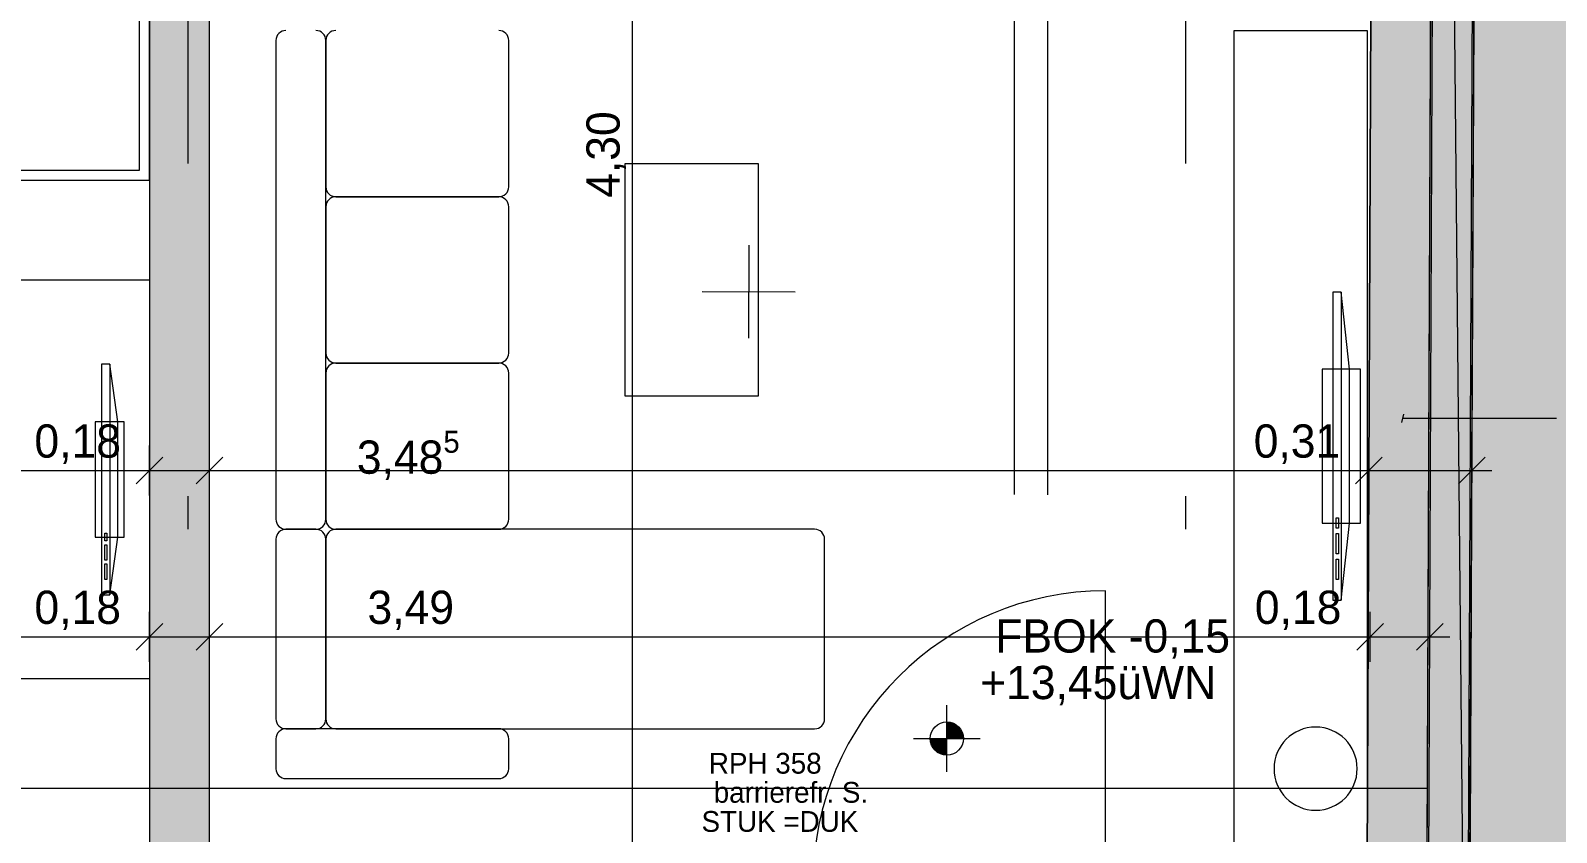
# Model space of a CAD drawing. Header units: metres. Extents: x -3.9 to 83, y -38 to 6.2.
# Drawn here: x 14.527 to 19.116, y -29.712 to -27.3 of the extents above; entities that cross this region are included whole.
import ezdxf

# ---------------------------------------------------------------- set-up
doc = ezdxf.new("R2010")
doc.units = ezdxf.units.M
doc.header["$MEASUREMENT"] = 0
doc.linetypes.add('Achse', pattern=[0.004, 0.002, -0.001, 0, -0.001])
doc.linetypes.add('Schnittlinie', pattern=[0.006, 0.003, -0.0015, 0, -0.0015])
for name, color, linetype in [('0._EG PP_2_000 Achsraster', 7, 'Continuous'), ('0._EG PP_2_110 Wand Aussen', 7, 'Continuous'), ('0._EG PP_2_120 Wand Innen tragend', 7, 'Continuous'), ('0._EG PP_2_210 Decke', 7, 'Continuous'), ('0._EG PP_2_220 Bodenaufbau', 7, 'Continuous'), ('0._EG PP_2_510 Möblierung', 7, 'Continuous'), ('0._EG PP_2_725 Nachbarbebauung', 7, 'Continuous'), ('0._EG PP_2_851 Marker Schnitt', 7, 'Continuous'), ('0._EG PP_2_915 Allgemein Beschriftung.x', 7, 'Continuous'), ('0._EG PP_2_950 Polierplan Bemaßung', 7, 'Continuous'), ('0._EG PP_2_Bauwerke_Gebäude - Haus Signatur.verm', 7, 'Continuous'), ('0._EG PP_2_Bauwerke_Gebäude - Haus.verm', 7, 'Continuous'), ('0._EG PP_2_Gelände_Geländepunkt.verm', 7, 'Continuous'), ('0._EG PP_2_Kataster Grenzen_Grundstücksgrenze.verm', 7, 'Continuous'), ('0._EG PP_2_Neubau_840 Baulinien', 7, 'Continuous')]:
    doc.layers.add(name, color=color, linetype=linetype)
doc.styles.add('ERSTELLTER_STIL_2', font='')
doc.styles.get('ERSTELLTER_STIL_2').set_extended_font_data('Eurostile')
doc.linetypes.add('Grenze Grundstück', pattern='A,0,[1,415_260415_PP_VA_1_3 0 EG1.Shx,S=0.00031746,R=0,X=0,Y=0],-0.04,0', length=0.04)

msp = doc.modelspace()

# ---------------------------------------------------------------- hatches: boundary and pattern name
at = {"layer": '0._EG PP_2_110 Wand Aussen', "linetype": 'Continuous', "lineweight": 13, "true_color": 0xff6400}
msp.add_hatch(color=30, dxfattribs=at).paths.add_polyline_path([(18.85, -30.1739), (18.888, -21.3011), (18.7673, -21.4482), (18.7306, -30.0268)])
at = {"layer": '0._EG PP_2_110 Wand Aussen', "linetype": 'Continuous', "lineweight": 0, "true_color": 0x373737}
msp.add_hatch(color=250, dxfattribs=at).paths.add_polyline_path([(18.7621, -21.495), (18.7258, -29.98), (18.7308, -29.98), (18.7671, -21.495)])
at = {"layer": '0._EG PP_2_110 Wand Aussen', "linetype": 'Continuous', "lineweight": 13, "true_color": 0x3f7f02}
msp.add_hatch(color=76, dxfattribs=at).paths.add_polyline_path([(18.5814, -21.675), (18.5466, -29.8), (18.7266, -29.8), (18.7614, -21.675)])
at = {"layer": '0._EG PP_2_120 Wand Innen tragend', "linetype": 'Continuous', "lineweight": 13, "true_color": 0x3f7f02}
msp.add_hatch(color=76, dxfattribs=at).paths.add_polyline_path([(15.065, -29.8), (15.065, -25.775), (14.885, -25.775), (14.885, -29.8)])
at = {"layer": '0._EG PP_2_725 Nachbarbebauung', "linetype": 'Continuous', "lineweight": 0, "true_color": 0x1f1f1f}
msp.add_hatch(color=250, dxfattribs=at).paths.add_polyline_path([(18.9035, -19.5703), (18.8486, -31.3281), (22.8486, -30.6006), (22.8486, -17.2095), (18.9154, -17.7942)])
at = {"layer": '0._EG PP_2_950 Polierplan Bemaßung', "linetype": 'Continuous', "lineweight": 0, "true_color": 0x000000}
for points in [[(17.2826, -29.4294), (17.3326, -29.4294), (17.3288, -29.4103), (17.318, -29.3941), (17.3018, -29.3832), (17.2826, -29.3794)], [(17.2826, -29.4294), (17.2326, -29.4294), (17.2364, -29.4486), (17.2473, -29.4648), (17.2635, -29.4756), (17.2826, -29.4794)]]:
    msp.add_hatch(color=18, dxfattribs=at).paths.add_polyline_path(points)
at = {"layer": '0._EG PP_2_Bauwerke_Gebäude - Haus Signatur.verm', "linetype": 'Continuous', "lineweight": 13}
msp.add_hatch(color=254, dxfattribs=at).paths.add_polyline_path([(18.8488, -31.3281), (19.2488, -31.3242), (19.1968, -25.8946), (19.2346, -25.8918), (19.3001, -19.9042), (21.9972, -19.407), (21.9247, -19.0136), (18.9037, -19.5705), (18.8387, -25.5199), (18.7932, -25.5233)])

# ---------------------------------------------------------------- linework, layer by layer
at = {"layer": '0._EG PP_2_000 Achsraster', "color": 5, "linetype": 'Achse', "lineweight": 0, "ltscale": 1000}
for p, q in [((15, 3), (15, -36)), ((18, 3), (18, -36))]:
    msp.add_line(p, q, dxfattribs=at)
at = {"layer": '0._EG PP_2_110 Wand Aussen', "color": 7, "linetype": 'Continuous', "lineweight": 13, "ltscale": 1000}
for p, q in [((18.85, -30.1739), (18.888, -21.3011)), ((18.7308, -29.98), (18.7671, -21.495))]:
    msp.add_line(p, q, dxfattribs=at)
at = {"layer": '0._EG PP_2_110 Wand Aussen', "color": 7, "linetype": 'Continuous', "lineweight": 18, "ltscale": 1000}
msp.add_line((18.7266, -29.8), (18.7614, -21.675), dxfattribs=at)
at = {"layer": '0._EG PP_2_110 Wand Aussen', "color": 8, "linetype": 'Continuous', "lineweight": 0, "ltscale": 1000}
msp.add_line((17.76, -29.865), (17.76, -28.985), dxfattribs=at)
at = {"layer": '0._EG PP_2_110 Wand Aussen', "color": 7, "linetype": 'Continuous', "lineweight": 13, "ltscale": 1000, "flags": 128}
msp.add_lwpolyline([(18.8549, -30.18), (18.893, -21.295)], dxfattribs=at)
at = {"layer": '0._EG PP_2_110 Wand Aussen', "color": 7, "linetype": 'Continuous', "lineweight": 18, "ltscale": 1000, "flags": 128}
msp.add_lwpolyline([(18.5814, -21.675), (18.5466, -29.8)], dxfattribs=at)
at = {"layer": '0._EG PP_2_110 Wand Aussen', "color": 8, "linetype": 'Continuous', "lineweight": 0, "ltscale": 1000}
msp.add_arc((17.76, -29.865), 0.88, 90, 180, dxfattribs=at)
at = {"layer": '0._EG PP_2_120 Wand Innen tragend', "color": 7, "linetype": 'Continuous', "lineweight": 18, "ltscale": 1000, "flags": 128}
for points in [[(14.885, -25.775), (14.885, -29.8)], [(15.065, -29.8), (15.065, -25.775)]]:
    msp.add_lwpolyline(points, dxfattribs=at)
at = {"layer": '0._EG PP_2_210 Decke', "color": 7, "linetype": 'Continuous', "lineweight": 13, "ltscale": 1000, "true_color": 0xf4f4f4, "flags": 128}
msp.add_lwpolyline([(5.305, -21.495), (0.1844, -21.495), (0.1967, -31.38), (9.535, -31.38), (9.535, -30.88), (12.385, -30.88), (12.385, -29.98), (18.7258, -29.98), (18.7621, -21.495), (12.465, -21.495), (12.465, -24.32), (13.0067, -24.32), (13.2326, -25.87), (9.875, -25.87), (7.875, -25.87), (7.875, -23.92), (5.305, -23.92)], close=True, dxfattribs=at)
at = {"layer": '0._EG PP_2_210 Decke', "color": 8, "linetype": 'Continuous', "lineweight": 13, "ltscale": 1000, "flags": 128}
msp.add_lwpolyline([(0.1962, -30.98), (0.1998, -33.8865), (18.7205, -31.2253), (18.7275, -29.58), (11.985, -29.58), (11.985, -30.48), (9.135, -30.48), (9.135, -30.98)], close=True, dxfattribs=at)
at = {"layer": '0._EG PP_2_220 Bodenaufbau', "color": 7, "linetype": 'Continuous', "lineweight": 13, "ltscale": 1000, "true_color": 0xf4f4f4, "flags": 128}
msp.add_lwpolyline([(0.3646, -21.675), (0.3765, -31.2), (9.355, -31.2), (9.355, -30.7), (12.205, -30.7), (12.205, -29.8), (18.5466, -29.8), (18.5814, -21.675), (12.645, -21.675), (12.645, -24.1), (10.05, -24.1), (10.05, -25.6), (11.19, -25.6), (11.19, -26.05), (7.695, -26.05), (7.695, -24.1), (5.125, -24.1), (5.125, -21.675)], close=True, dxfattribs=at)
at = {"layer": '0._EG PP_2_510 Möblierung', "color": 8, "linetype": 'Continuous', "lineweight": 13, "ltscale": 1000, "true_color": 0x7e7f7f}
for p, q in [((14.885, -27.75), (14.885, -25.75)), ((15.265, -27.33), (15.265, -28.77)), ((15.415, -27.33), (15.415, -27.77)), ((15.415, -28.77), (15.415, -27.33)), ((15.965, -27.77), (15.965, -27.33)), ((13.985, -27.75), (14.885, -27.75)), ((15.935, -27.8), (15.445, -27.8)), ((15.445, -27.8), (15.935, -27.8)), ((15.415, -27.83), (15.415, -28.27)), ((15.965, -28.27), (15.965, -27.83)), ((18.4687, -28.0872), (18.4687, -29.0128)), ((14.765, -28.3032), (14.765, -28.9968)), ((15.935, -28.3), (15.445, -28.3)), ((15.445, -28.3), (15.935, -28.3)), ((15.415, -28.33), (15.415, -28.77)), ((15.965, -28.77), (15.965, -28.33)), ((18.4537, -28.7968), (18.4537, -28.766)), ((18.4537, -28.766), (18.46, -28.766)), ((18.46, -28.766), (18.46, -28.7968)), ((14.75, -28.835), (14.75, -28.8119)), ((14.75, -28.8119), (14.7563, -28.8119)), ((14.7563, -28.8119), (14.7563, -28.835)), ((15.385, -28.8), (15.295, -28.8)), ((15.295, -28.8), (15.385, -28.8)), ((15.445, -28.8), (15.935, -28.8)), ((16.885, -28.8), (15.445, -28.8)), ((18.46, -28.7968), (18.4537, -28.7968)), ((18.4537, -28.8739), (18.4537, -28.8122)), ((18.4537, -28.8122), (18.46, -28.8122)), ((18.46, -28.8122), (18.46, -28.8739)), ((14.7563, -28.835), (14.75, -28.835)), ((14.75, -28.8928), (14.75, -28.8465)), ((14.75, -28.8465), (14.7563, -28.8465)), ((14.7563, -28.8465), (14.7563, -28.8928)), ((15.265, -28.83), (15.265, -29.37)), ((15.415, -28.83), (15.415, -29.37)), ((15.415, -29.37), (15.415, -28.83)), ((16.915, -29.37), (16.915, -28.83)), ((14.7563, -28.8928), (14.75, -28.8928)), ((14.75, -28.9506), (14.75, -28.9043)), ((14.75, -28.9043), (14.7563, -28.9043)), ((14.7563, -28.9043), (14.7563, -28.9506)), ((18.46, -28.8739), (18.4537, -28.8739)), ((18.4537, -28.9511), (18.4537, -28.8894)), ((18.4537, -28.8894), (18.46, -28.8894)), ((18.46, -28.8894), (18.46, -28.9511)), ((14.7563, -28.9506), (14.75, -28.9506)), ((18.46, -28.9511), (18.4537, -28.9511)), ((15.295, -29.4), (15.385, -29.4)), ((15.935, -29.4), (15.295, -29.4)), ((15.445, -29.4), (16.885, -29.4)), ((15.265, -29.43), (15.265, -29.52)), ((15.965, -29.52), (15.965, -29.43)), ((15.295, -29.55), (15.935, -29.55))]:
    msp.add_line(p, q, dxfattribs=at)
at = {"layer": '0._EG PP_2_510 Möblierung', "color": 8, "linetype": 'Continuous', "lineweight": 13, "ltscale": 1000, "true_color": 0x7e7f7f, "flags": 128}
for points in [[(14.015, -27.72), (14.855, -27.72), (14.855, -26.37), (14.675, -26.19), (14.015, -26.19)], [(18.1465, -29.8), (18.1465, -27.3), (18.5465, -27.3), (18.5465, -29.8)], [(16.315, -28.4), (16.315, -27.7), (16.715, -27.7), (16.715, -28.4)], [(14.185, -29.25), (14.185, -28.05), (14.885, -28.05), (14.885, -29.25)], [(18.4437, -28.0872), (18.4437, -29.0128), (18.4687, -29.0128), (18.4937, -28.7814), (18.4937, -28.3186), (18.4687, -28.0872)], [(14.74, -28.3032), (14.74, -28.9968), (14.765, -28.9968), (14.79, -28.8234), (14.79, -28.4766), (14.765, -28.3032)], [(18.4109, -28.3186), (18.4109, -28.7814), (18.5266, -28.7814), (18.5266, -28.3186)], [(14.7217, -28.4766), (14.7217, -28.8234), (14.8084, -28.8234), (14.8084, -28.4766)]]:
    msp.add_lwpolyline(points, close=True, dxfattribs=at)
msp.add_lwpolyline([(18.3915, -29.3949, 1), (18.3915, -29.6449, 1)], format="xyb", close=True, dxfattribs=at)
at = {"layer": '0._EG PP_2_510 Möblierung', "color": 8, "linetype": 'Continuous', "lineweight": 13, "ltscale": 1000, "true_color": 0x7e7f7f}
for centre, start, end in [((15.295, -27.33), 90, 180), ((15.385, -27.33), 0, 90), ((15.445, -27.33), 90, 180), ((15.935, -27.33), 0, 90), ((15.445, -27.77), 180, 270), ((15.445, -27.83), 90, 180), ((15.935, -27.77), 270, 0), ((15.935, -27.83), 0, 90), ((15.445, -28.27), 180, 270), ((15.445, -28.33), 90, 180), ((15.935, -28.27), 270, 0), ((15.935, -28.33), 0, 90), ((15.295, -28.77), 180, 270), ((15.385, -28.77), 270, 0), ((15.445, -28.77), 180, 270), ((15.935, -28.77), 270, 0), ((15.295, -28.83), 90, 180), ((15.385, -28.83), 0, 90), ((15.445, -28.83), 90, 180), ((16.885, -28.83), 0, 90), ((15.295, -29.37), 180, 270), ((15.295, -29.43), 90, 180), ((15.385, -29.37), 270, 0), ((15.445, -29.37), 180, 270), ((15.935, -29.43), 0, 90), ((16.885, -29.37), 270, 0), ((15.295, -29.52), 180, 270), ((15.935, -29.52), 270, 0)]:
    msp.add_arc(centre, 0.03, start, end, dxfattribs=at)
at = {"layer": '0._EG PP_2_725 Nachbarbebauung', "color": 8, "linetype": 'Continuous', "lineweight": 13, "ltscale": 1000, "flags": 128}
msp.add_lwpolyline([(22.8486, -17.2095), (18.9154, -17.7942), (18.9035, -19.5703), (18.8486, -31.3281), (22.8486, -30.6006)], dxfattribs=at)
at = {"layer": '0._EG PP_2_851 Marker Schnitt', "color": 7, "linetype": 'Schnittlinie', "lineweight": 13, "ltscale": 1000}
for p, q in [((17.4851, 4.805), (17.4851, -35.645)), ((17.5851, 4.8037), (17.5851, -35.7384))]:
    msp.add_line(p, q, dxfattribs=at)
at = {"layer": '0._EG PP_2_915 Allgemein Beschriftung.x', "color": 7, "linetype": 'Continuous', "lineweight": 13, "ltscale": 1000}
for p, q in [((18.656, -28.4537), (18.6493, -28.4787)), ((18.6526, -28.4662), (18.9641, -28.4662)), ((18.9641, -28.4662), (19.1157, -28.4662))]:
    msp.add_line(p, q, dxfattribs=at)
at = {"layer": '0._EG PP_2_950 Polierplan Bemaßung', "color": 6, "linetype": 'Continuous', "lineweight": 13, "ltscale": 1000, "true_color": 0xfb02fe}
for p, q in [((16.3372, -29.8), (16.3372, -25.5)), ((14.925, -28.5832), (14.845, -28.6632)), ((14.885, -28.6982), (14.885, -28.5482)), ((15.105, -28.5832), (15.025, -28.6632)), ((15.065, -28.6982), (15.065, -28.5482)), ((18.5916, -28.5832), (18.5116, -28.6632)), ((18.5516, -28.6982), (18.5516, -28.5482)), ((18.8212, -28.6632), (18.9012, -28.5832)), ((18.8612, -28.6982), (18.8612, -28.5482)), ((12.305, -28.6232), (14.885, -28.6232)), ((14.885, -28.6232), (15.065, -28.6232)), ((15.065, -28.6232), (18.5516, -28.6232)), ((18.5516, -28.6232), (18.8612, -28.6232)), ((18.8612, -28.6232), (18.9212, -28.6232))]:
    msp.add_line(p, q, dxfattribs=at)
at = {"layer": '0._EG PP_2_950 Polierplan Bemaßung', "color": 76, "linetype": 'Continuous', "lineweight": 13, "ltscale": 1000, "true_color": 0x3f7f02}
for p, q in [((14.925, -29.0832), (14.845, -29.1632)), ((14.885, -29.1982), (14.885, -29.0482)), ((15.105, -29.0832), (15.025, -29.1632)), ((15.065, -29.1982), (15.065, -29.0482)), ((18.5951, -29.0832), (18.5151, -29.1632)), ((18.5551, -29.1982), (18.5551, -29.0482)), ((18.695, -29.1632), (18.775, -29.0832)), ((18.735, -29.1982), (18.735, -29.0482)), ((9.535, -29.1232), (14.885, -29.1232)), ((14.885, -29.1232), (15.065, -29.1232)), ((15.065, -29.1232), (18.5551, -29.1232)), ((18.5551, -29.1232), (18.735, -29.1232)), ((18.735, -29.1232), (18.795, -29.1232))]:
    msp.add_line(p, q, dxfattribs=at)
at = {"layer": '0._EG PP_2_950 Polierplan Bemaßung', "color": 7, "linetype": 'Continuous', "lineweight": 13, "ltscale": 1000}
for p, q in [((17.2826, -29.5294), (17.2826, -29.3294)), ((17.1826, -29.4294), (17.3826, -29.4294))]:
    msp.add_line(p, q, dxfattribs=at)
msp.add_circle((17.2826, -29.4294), 0.05, dxfattribs=at)
at = {"layer": '0._EG PP_2_Bauwerke_Gebäude - Haus.verm', "color": 9, "linetype": 'Continuous', "lineweight": 13, "ltscale": 1000}
msp.add_line((18.8477, -31.2281), (18.793, -25.5231), dxfattribs=at)
at = {"layer": '0._EG PP_2_Gelände_Geländepunkt.verm', "color": 8, "linetype": 'Continuous', "lineweight": 0, "ltscale": 1000}
for p, q in [((16.6869, -27.9454), (16.6856, -28.2254)), ((16.5463, -28.0847), (16.8263, -28.086))]:
    msp.add_line(p, q, dxfattribs=at)
at = {"layer": '0._EG PP_2_Kataster Grenzen_Grundstücksgrenze.verm', "color": 96, "linetype": 'Continuous', "lineweight": 13, "ltscale": 1000, "true_color": 0x007e00}
msp.add_line((18.8491, -31.2281), (18.903, -19.6703), dxfattribs=at)
at = {"layer": '0._EG PP_2_Neubau_840 Baulinien', "color": 76, "linetype": 'Grenze Grundstück', "lineweight": 13, "ltscale": 1000, "true_color": 0x3f7f02, "flags": 128}
msp.add_lwpolyline([(0, -0.0002), (18.985, -0.0012), (18.958, -11.4452), (18.9035, -19.5703), (18.8486, -31.3281), (0.0665, -34.0269), (0.0564, -12.2031)], close=True, dxfattribs=at)

# ---------------------------------------------------------------- texts
at = {"layer": '0._EG PP_2_110 Wand Aussen', "color": 7, "linetype": 'Continuous', "lineweight": 13, "char_height": 0.0625, "attachment_point": 9, "style": 'ERSTELLTER_STIL_2'}
for s, insert in [('\\A1;{\\pqr;\\pt0;\\fEurostile|b0|i0|c0|p0;\\W1.000000;RPH 358}', (16.906, -29.5358)), ('\\A1;{\\pqr;\\pt0;\\fEurostile|b0|i0|c0|p0;\\W1.000000;barrierefr. S. }', (17.0459, -29.6233)), ('\\A1;{\\pqr;\\pt0;\\fEurostile|b0|i0|c0|p0;\\W1.000000;STUK =DUK}', (17.0162, -29.7108))]:
    msp.add_mtext(s, dxfattribs=dict(at, insert=insert))
at = {"layer": '0._EG PP_2_950 Polierplan Bemaßung', "color": 6, "linetype": 'Continuous', "lineweight": 13, "true_color": 0xfb02fe, "insert": (16.3172, -27.8032), "char_height": 0.1, "width": 0.306373, "attachment_point": 7, "rotation": 90, "style": 'ERSTELLTER_STIL_2'}
msp.add_mtext('\\A1;{\\pql;\\fEurostile|b0|i0|c0|p0;\\W1.000000;4,30}', dxfattribs=at)
at = {"layer": '0._EG PP_2_950 Polierplan Bemaßung', "color": 6, "linetype": 'Continuous', "lineweight": 13, "true_color": 0xfb02fe, "char_height": 0.1, "width": 0.306373, "attachment_point": 7, "style": 'ERSTELLTER_STIL_2'}
for s, insert in [('\\A1;{\\pql;\\fEurostile|b0|i0|c0|p0;\\W1.000000;0,18}', (14.5387, -28.6032)), ('\\A1;{\\pql;\\fEurostile|b0|i0|c0|p0;\\W1.000000;0,31}', (18.2053, -28.6032))]:
    msp.add_mtext(s, dxfattribs=dict(at, insert=insert))
at = {"layer": '0._EG PP_2_950 Polierplan Bemaßung', "color": 6, "linetype": 'Continuous', "lineweight": 13, "true_color": 0xfb02fe, "insert": (15.5082, -28.6622), "char_height": 0.1, "attachment_point": 7, "style": 'ERSTELLTER_STIL_2'}
msp.add_mtext('\\A1;{\\pql;\\fEurostile|b0|i0|c0|p0;\\W1.000000;3,48\\fEurostile|b0|i0|c0|p0;\\W1.000000;\\A1{\\H.66x;\\S5^  ;}}', dxfattribs=at)
at = {"layer": '0._EG PP_2_950 Polierplan Bemaßung', "color": 76, "linetype": 'Continuous', "lineweight": 13, "true_color": 0x3f7f02, "char_height": 0.1, "width": 0.306373, "attachment_point": 7, "style": 'ERSTELLTER_STIL_2'}
for s, insert in [('\\A1;{\\pql;\\fEurostile|b0|i0|c0|p0;\\W1.000000;0,18}', (14.5387, -29.1032)), ('\\A1;{\\pql;\\fEurostile|b0|i0|c0|p0;\\W1.000000;3,49}', (15.5403, -29.1032)), ('\\A1;{\\pql;\\fEurostile|b0|i0|c0|p0;\\W1.000000;0,18}', (18.2087, -29.1032))]:
    msp.add_mtext(s, dxfattribs=dict(at, insert=insert))
at = {"layer": '0._EG PP_2_950 Polierplan Bemaßung', "color": 7, "linetype": 'Continuous', "lineweight": 13, "char_height": 0.1, "attachment_point": 7, "style": 'ERSTELLTER_STIL_2'}
for s, insert, width in [('\\A1;{\\pql;\\fEurostile|b0|i0|c0|p0;\\W1.000000;FBOK -0,15}', (17.4281, -29.1894), 0.730591), ('\\A1;{\\pql;\\fEurostile|b0|i0|c0|p0;\\W1.000000;+13,45üWN}', (17.3826, -29.3294), 0.821558)]:
    msp.add_mtext(s, dxfattribs=dict(at, insert=insert, width=width))

doc.saveas('drawing.dxf')
